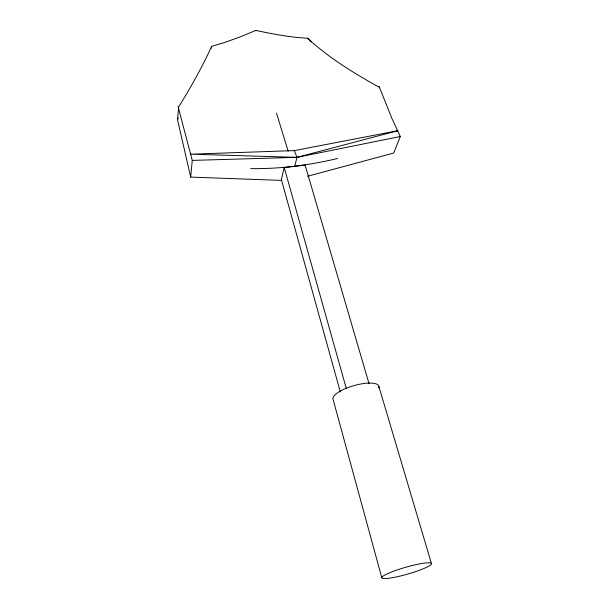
<?xml version="1.0" encoding="UTF-8"?>
<svg xmlns="http://www.w3.org/2000/svg" width="609" height="609" viewBox="0 0 609 609"><rect width="100%" height="100%" fill="white"/><g stroke="black" fill="none" stroke-linecap="round" stroke-linejoin="round"><path stroke-width="0.91" d="M281.556 180.393L190.693 177.105L177.493 119.615L178.711 106.849C190.784 87.315 202.112 67.279 211.627 46.36L224.911 42.394L239.908 37.012L255.833 30.45C272.862 33.967 290.051 37.385 307.454 38.2L311.572 41.914M190.693 177.105L192.254 160.403L178.094 106.659M211.437 48.164L211.627 46.36M293.363 166.478L284.236 167.574L281.366 179.579L340.317 391.945M379.163 86.569L391.671 117.902L400.326 136.507L393.68 153.042L307.522 176.283M177.493 119.615L178.338 117.918M395.051 131.818L397.654 130.76L294.269 150.606L190.51 154.184L296.994 157.343L400.326 136.507M397.654 130.76L296.994 157.343L192.254 160.403M337.675 158.447C309.205 165.313 279.988 168.982 250.68 168.632M255.163 30.519L255.833 30.45M379.476 87.331L378.539 86.866C353.395 72.92 328.731 57.68 307.454 38.2M294.269 150.606L296.994 157.343L294.703 166.318L305.101 165.069L369.001 383.571M288.171 151.192L276.509 113.198M378.897 386.532L431.507 563.782A25.837 3.54 -16 0 1 393.856 577.431A25.837 3.54 -16 0 1 394.586 570.854A25.837 3.54 -16 0 1 431.507 563.782M284.236 167.574L346.361 388.74M381.797 577.766L333.009 399.139A23.812 7.331 -15.9 0 1 356.653 384.896A23.812 7.331 -15.9 0 1 378.684 387.91"/></g></svg>
